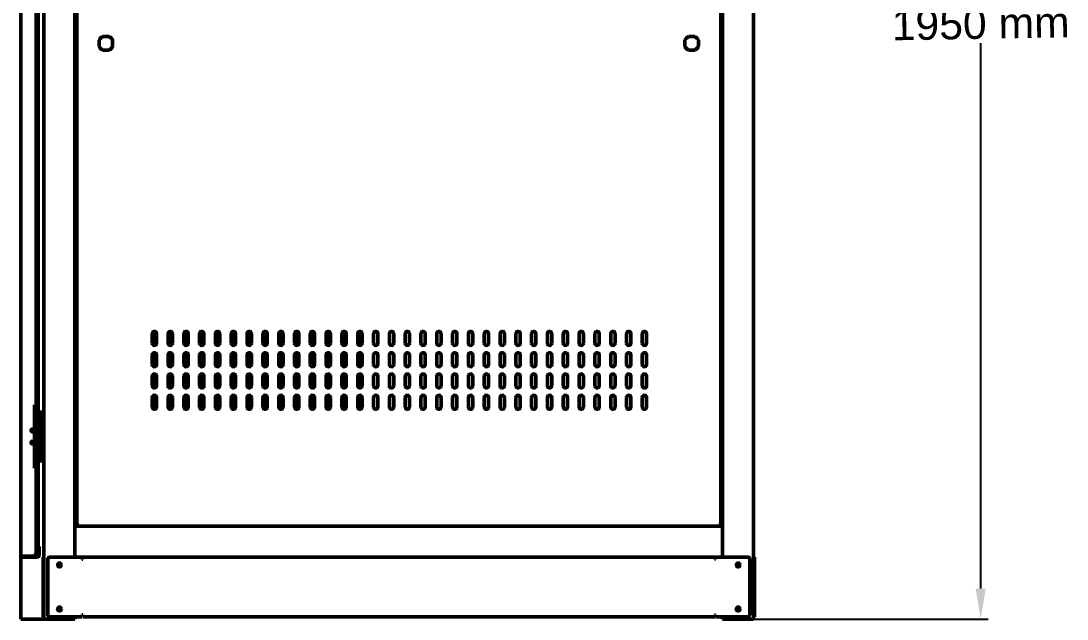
# Model space of a CAD drawing. Header units: millimetres. Extents: x -1 to 171, y 0 to 195.
# Drawn here: x 0 to 171.2, y 0 to 98 of the extents above; entities that cross this region are included whole.
import ezdxf

# ---------------------------------------------------------------- set-up
doc = ezdxf.new("R2010")
doc.units = ezdxf.units.MM
doc.layers.add('Visible (ANSI)', color=7, linetype='Continuous', lineweight=50)
doc.styles.get("Standard").update_dxf_attribs({"font": 'arial.ttf'})
doc.dimstyles.new('ISO-25', dxfattribs={"dimtxt": 2.5, "dimasz": 2.5, "dimexe": 1.25, "dimexo": 0.625, "dimtad": 1, "dimtxsty": 'Standard', "dimcen": 2.5, "dimadec": 0, "dimazin": 0, "dimtfac": 1, "dimtmove": 0, "dimatfit": 3, "dimfxl": 1, "dimarcsym": 0})

# ---------------------------------------------------------------- blocks, each defined once
blk = doc.blocks.new('*D21')
at = {"color": 0, "lineweight": -2}
for p, q in [((112.76, 195), (158.31, 195)), ((157.06, 190), (157.06, 100.68)), ((157.06, 5), (157.06, 94.32)), ((119.9, 0), (158.31, 0))]:
    blk.add_line(p, q, dxfattribs=at)
at = {"color": 0}
for points in [[(157.9, 190), (156.23, 190), (157.06, 195)], [(156.23, 5), (157.9, 5), (157.06, 0)]]:
    blk.add_solid(points, dxfattribs=at)
at = {"layer": 'Defpoints', "color": 0}
for p in [(112.14, 195), (157.06, 195), (119.27, 0)]:
    blk.add_point(p, dxfattribs=at)
at = {"color": 0, "insert": (157.06, 97.5), "char_height": 5, "attachment_point": 5, "rotation": 1}
blk.add_mtext('1950 mm', dxfattribs=at)

msp = doc.modelspace()

# ---------------------------------------------------------------- linework, layer by layer
at = {"layer": 'Visible (ANSI)'}
for p, q in [((0, 0), (0, 194.422)), ((3.769, 194.726), (3.769, 0)), ((119.904, 194.726), (119.904, 0)), ((8.842, 189.653), (8.842, 15.219)), ((9.159, 15.462), (9.159, 189.133)), ((114.514, 189.133), (114.514, 15.462)), ((114.831, 189.653), (114.831, 15.219)), ((2.514, 169.654), (2.514, 35.066)), ((2.666, 33.893), (2.666, 104.892)), ((2.818, 33.893), (2.818, 104.892)), ((9.146, 96.049), (8.842, 96.049)), ((9.146, 96.049), (9.159, 96.049)), ((114.514, 96.049), (114.527, 96.049)), ((114.527, 96.049), (114.831, 96.049)), ((12.804, 93.771), (12.804, 94.827)), ((13.379, 95.402), (14.435, 95.402)), ((15.011, 94.827), (15.011, 93.771)), ((108.663, 93.771), (108.663, 94.827)), ((109.238, 95.402), (110.294, 95.402)), ((110.87, 94.827), (110.87, 93.771)), ((14.435, 93.195), (13.379, 93.195)), ((110.294, 93.195), (109.238, 93.195)), ((8.842, 90.976), (9.146, 90.976)), ((9.159, 90.976), (9.146, 90.976)), ((114.527, 90.976), (114.514, 90.976)), ((114.831, 90.976), (114.527, 90.976)), ((21.486, 45.18), (21.486, 46.765)), ((21.986, 46.765), (21.986, 45.18)), ((22.196, 46.765), (22.196, 45.18)), ((24.073, 45.18), (24.073, 46.765)), ((24.573, 46.765), (24.573, 45.18)), ((24.783, 46.765), (24.783, 45.18)), ((26.66, 45.18), (26.66, 46.765)), ((27.16, 46.765), (27.16, 45.18)), ((27.371, 46.765), (27.371, 45.18)), ((29.247, 45.18), (29.247, 46.765)), ((29.747, 46.765), (29.747, 45.18)), ((29.958, 46.765), (29.958, 45.18)), ((31.835, 45.18), (31.835, 46.765)), ((32.334, 46.765), (32.334, 45.18)), ((32.545, 46.765), (32.545, 45.18)), ((34.422, 45.18), (34.422, 46.765)), ((34.921, 46.765), (34.921, 45.18)), ((35.132, 46.765), (35.132, 45.18)), ((37.009, 45.18), (37.009, 46.765)), ((37.509, 46.765), (37.509, 45.18)), ((37.719, 46.765), (37.719, 45.18)), ((39.596, 45.18), (39.596, 46.765)), ((40.096, 46.765), (40.096, 45.18)), ((40.306, 46.765), (40.306, 45.18)), ((42.183, 45.18), (42.183, 46.765)), ((42.683, 46.765), (42.683, 45.18)), ((42.893, 46.765), (42.893, 45.18)), ((44.77, 45.18), (44.77, 46.765)), ((45.27, 46.765), (45.27, 45.18)), ((45.481, 46.765), (45.481, 45.18)), ((47.358, 45.18), (47.358, 46.765)), ((47.857, 46.765), (47.857, 45.18)), ((48.068, 46.765), (48.068, 45.18)), ((49.945, 45.18), (49.945, 46.765)), ((50.444, 46.765), (50.444, 45.18)), ((50.655, 46.765), (50.655, 45.18)), ((52.532, 45.18), (52.532, 46.765)), ((53.031, 46.765), (53.031, 45.18)), ((53.242, 46.765), (53.242, 45.18)), ((55.119, 45.18), (55.119, 46.765)), ((55.619, 46.765), (55.619, 45.18)), ((55.829, 46.765), (55.829, 45.18)), ((57.706, 45.18), (57.706, 46.765)), ((58.416, 46.765), (58.416, 45.18)), ((60.293, 45.18), (60.293, 46.765)), ((61.003, 46.765), (61.003, 45.18)), ((62.88, 45.18), (62.88, 46.765)), ((63.591, 46.765), (63.591, 45.18)), ((65.468, 45.18), (65.468, 46.765)), ((66.178, 46.765), (66.178, 45.18)), ((68.055, 45.18), (68.055, 46.765)), ((68.765, 46.765), (68.765, 45.18)), ((70.642, 45.18), (70.642, 46.765)), ((71.352, 46.765), (71.352, 45.18)), ((73.229, 45.18), (73.229, 46.765)), ((73.939, 46.765), (73.939, 45.18)), ((75.816, 45.18), (75.816, 46.765)), ((76.526, 46.765), (76.526, 45.18)), ((78.403, 45.18), (78.403, 46.765)), ((79.113, 46.765), (79.113, 45.18)), ((80.99, 45.18), (80.99, 46.765)), ((81.701, 46.765), (81.701, 45.18)), ((83.578, 45.18), (83.578, 46.765)), ((84.288, 46.765), (84.288, 45.18)), ((86.165, 45.18), (86.165, 46.765)), ((86.875, 46.765), (86.875, 45.18)), ((88.752, 45.18), (88.752, 46.765)), ((89.462, 46.765), (89.462, 45.18)), ((91.339, 45.18), (91.339, 46.765)), ((92.049, 46.765), (92.049, 45.18)), ((93.926, 45.18), (93.926, 46.765)), ((94.636, 46.765), (94.636, 45.18)), ((96.513, 45.18), (96.513, 46.765)), ((97.224, 46.765), (97.224, 45.18)), ((99.1, 45.18), (99.1, 46.765)), ((99.811, 46.765), (99.811, 45.18)), ((101.688, 45.18), (101.688, 46.765)), ((102.398, 46.765), (102.398, 45.18)), ((21.486, 41.692), (21.486, 43.278)), ((21.986, 43.278), (21.986, 41.692)), ((22.196, 43.278), (22.196, 41.692)), ((24.073, 41.692), (24.073, 43.278)), ((24.573, 43.278), (24.573, 41.692)), ((24.783, 43.278), (24.783, 41.692)), ((26.66, 41.692), (26.66, 43.278)), ((27.16, 43.278), (27.16, 41.692)), ((27.371, 43.278), (27.371, 41.692)), ((29.247, 41.692), (29.247, 43.278)), ((29.747, 43.278), (29.747, 41.692)), ((29.958, 43.278), (29.958, 41.692)), ((31.835, 41.692), (31.835, 43.278)), ((32.334, 43.278), (32.334, 41.692)), ((32.545, 43.278), (32.545, 41.692)), ((34.422, 41.692), (34.422, 43.278)), ((34.921, 43.278), (34.921, 41.692)), ((35.132, 43.278), (35.132, 41.692)), ((37.009, 41.692), (37.009, 43.278)), ((37.509, 43.278), (37.509, 41.692)), ((37.719, 43.278), (37.719, 41.692)), ((39.596, 41.692), (39.596, 43.278)), ((40.096, 43.278), (40.096, 41.692)), ((40.306, 43.278), (40.306, 41.692)), ((42.183, 41.692), (42.183, 43.278)), ((42.683, 43.278), (42.683, 41.692)), ((42.893, 43.278), (42.893, 41.692)), ((44.77, 41.692), (44.77, 43.278)), ((45.27, 43.278), (45.27, 41.692)), ((45.481, 43.278), (45.481, 41.692)), ((47.358, 41.692), (47.358, 43.278)), ((47.857, 43.278), (47.857, 41.692)), ((48.068, 43.278), (48.068, 41.692)), ((49.945, 41.692), (49.945, 43.278)), ((50.444, 43.278), (50.444, 41.692)), ((50.655, 43.278), (50.655, 41.692)), ((52.532, 41.692), (52.532, 43.278)), ((53.031, 43.278), (53.031, 41.692)), ((53.242, 43.278), (53.242, 41.692)), ((55.119, 41.692), (55.119, 43.278)), ((55.619, 43.278), (55.619, 41.692)), ((55.829, 43.278), (55.829, 41.692)), ((57.706, 41.692), (57.706, 43.278)), ((58.416, 43.278), (58.416, 41.692)), ((60.293, 41.692), (60.293, 43.278)), ((61.003, 43.278), (61.003, 41.692)), ((62.88, 41.692), (62.88, 43.278)), ((63.591, 43.278), (63.591, 41.692)), ((65.468, 41.692), (65.468, 43.278)), ((66.178, 43.278), (66.178, 41.692)), ((68.055, 41.692), (68.055, 43.278)), ((68.765, 43.278), (68.765, 41.692)), ((70.642, 41.692), (70.642, 43.278)), ((71.352, 43.278), (71.352, 41.692)), ((73.229, 41.692), (73.229, 43.278)), ((73.939, 43.278), (73.939, 41.692)), ((75.816, 41.692), (75.816, 43.278)), ((76.526, 43.278), (76.526, 41.692)), ((78.403, 41.692), (78.403, 43.278)), ((79.113, 43.278), (79.113, 41.692)), ((80.99, 41.692), (80.99, 43.278)), ((81.701, 43.278), (81.701, 41.692)), ((83.578, 41.692), (83.578, 43.278)), ((84.288, 43.278), (84.288, 41.692)), ((86.165, 41.692), (86.165, 43.278)), ((86.875, 43.278), (86.875, 41.692)), ((88.752, 41.692), (88.752, 43.278)), ((89.462, 43.278), (89.462, 41.692)), ((91.339, 41.692), (91.339, 43.278)), ((92.049, 43.278), (92.049, 41.692)), ((93.926, 41.692), (93.926, 43.278)), ((94.636, 43.278), (94.636, 41.692)), ((96.513, 41.692), (96.513, 43.278)), ((97.224, 43.278), (97.224, 41.692)), ((99.1, 41.692), (99.1, 43.278)), ((99.811, 43.278), (99.811, 41.692)), ((101.688, 41.692), (101.688, 43.278)), ((102.398, 43.278), (102.398, 41.692)), ((21.486, 38.205), (21.486, 39.79)), ((21.986, 39.79), (21.986, 38.205)), ((22.196, 39.79), (22.196, 38.205)), ((24.073, 38.205), (24.073, 39.79)), ((24.573, 39.79), (24.573, 38.205)), ((24.783, 39.79), (24.783, 38.205)), ((26.66, 38.205), (26.66, 39.79)), ((27.16, 39.79), (27.16, 38.205)), ((27.371, 39.79), (27.371, 38.205)), ((29.247, 38.205), (29.247, 39.79)), ((29.747, 39.79), (29.747, 38.205)), ((29.958, 39.79), (29.958, 38.205)), ((31.835, 38.205), (31.835, 39.79)), ((32.334, 39.79), (32.334, 38.205)), ((32.545, 39.79), (32.545, 38.205)), ((34.422, 38.205), (34.422, 39.79)), ((34.921, 39.79), (34.921, 38.205)), ((35.132, 39.79), (35.132, 38.205)), ((37.009, 38.205), (37.009, 39.79)), ((37.509, 39.79), (37.509, 38.205)), ((37.719, 39.79), (37.719, 38.205)), ((39.596, 38.205), (39.596, 39.79)), ((40.096, 39.79), (40.096, 38.205)), ((40.306, 39.79), (40.306, 38.205)), ((42.183, 38.205), (42.183, 39.79)), ((42.683, 39.79), (42.683, 38.205)), ((42.893, 39.79), (42.893, 38.205)), ((44.77, 38.205), (44.77, 39.79)), ((45.27, 39.79), (45.27, 38.205)), ((45.481, 39.79), (45.481, 38.205)), ((47.358, 38.205), (47.358, 39.79)), ((47.857, 39.79), (47.857, 38.205)), ((48.068, 39.79), (48.068, 38.205)), ((49.945, 38.205), (49.945, 39.79)), ((50.444, 39.79), (50.444, 38.205)), ((50.655, 39.79), (50.655, 38.205)), ((52.532, 38.205), (52.532, 39.79)), ((53.031, 39.79), (53.031, 38.205)), ((53.242, 39.79), (53.242, 38.205)), ((55.119, 38.205), (55.119, 39.79)), ((55.619, 39.79), (55.619, 38.205)), ((55.829, 39.79), (55.829, 38.205)), ((57.706, 38.205), (57.706, 39.79)), ((58.416, 39.79), (58.416, 38.205)), ((60.293, 38.205), (60.293, 39.79)), ((61.003, 39.79), (61.003, 38.205)), ((62.88, 38.205), (62.88, 39.79)), ((63.591, 39.79), (63.591, 38.205)), ((65.468, 38.205), (65.468, 39.79)), ((66.178, 39.79), (66.178, 38.205)), ((68.055, 38.205), (68.055, 39.79)), ((68.765, 39.79), (68.765, 38.205)), ((70.642, 38.205), (70.642, 39.79)), ((71.352, 39.79), (71.352, 38.205)), ((73.229, 38.205), (73.229, 39.79)), ((73.939, 39.79), (73.939, 38.205)), ((75.816, 38.205), (75.816, 39.79)), ((76.526, 39.79), (76.526, 38.205)), ((78.403, 38.205), (78.403, 39.79)), ((79.113, 39.79), (79.113, 38.205)), ((80.99, 38.205), (80.99, 39.79)), ((81.701, 39.79), (81.701, 38.205)), ((83.578, 38.205), (83.578, 39.79)), ((84.288, 39.79), (84.288, 38.205)), ((86.165, 38.205), (86.165, 39.79)), ((86.875, 39.79), (86.875, 38.205)), ((88.752, 38.205), (88.752, 39.79)), ((89.462, 39.79), (89.462, 38.205)), ((91.339, 38.205), (91.339, 39.79)), ((92.049, 39.79), (92.049, 38.205)), ((93.926, 38.205), (93.926, 39.79)), ((94.636, 39.79), (94.636, 38.205)), ((96.513, 38.205), (96.513, 39.79)), ((97.224, 39.79), (97.224, 38.205)), ((99.1, 38.205), (99.1, 39.79)), ((99.811, 39.79), (99.811, 38.205)), ((101.688, 38.205), (101.688, 39.79)), ((102.398, 39.79), (102.398, 38.205)), ((21.486, 34.717), (21.486, 36.303)), ((21.986, 36.303), (21.986, 34.717)), ((22.196, 36.303), (22.196, 34.717)), ((24.073, 34.717), (24.073, 36.303)), ((24.573, 36.303), (24.573, 34.717)), ((24.783, 36.303), (24.783, 34.717)), ((26.66, 34.717), (26.66, 36.303)), ((27.16, 36.303), (27.16, 34.717)), ((27.371, 36.303), (27.371, 34.717)), ((29.247, 34.717), (29.247, 36.303)), ((29.747, 36.303), (29.747, 34.717)), ((29.958, 36.303), (29.958, 34.717)), ((31.835, 34.717), (31.835, 36.303)), ((32.334, 36.303), (32.334, 34.717)), ((32.545, 36.303), (32.545, 34.717)), ((34.422, 34.717), (34.422, 36.303)), ((34.921, 36.303), (34.921, 34.717)), ((35.132, 36.303), (35.132, 34.717)), ((37.009, 34.717), (37.009, 36.303)), ((37.509, 36.303), (37.509, 34.717)), ((37.719, 36.303), (37.719, 34.717)), ((39.596, 34.717), (39.596, 36.303)), ((40.096, 36.303), (40.096, 34.717)), ((40.306, 36.303), (40.306, 34.717)), ((42.183, 34.717), (42.183, 36.303)), ((42.683, 36.303), (42.683, 34.717)), ((42.893, 36.303), (42.893, 34.717)), ((44.77, 34.717), (44.77, 36.303)), ((45.27, 36.303), (45.27, 34.717)), ((45.481, 36.303), (45.481, 34.717)), ((47.358, 34.717), (47.358, 36.303)), ((47.857, 36.303), (47.857, 34.717)), ((48.068, 36.303), (48.068, 34.717)), ((49.945, 34.717), (49.945, 36.303)), ((50.444, 36.303), (50.444, 34.717)), ((50.655, 36.303), (50.655, 34.717)), ((52.532, 34.717), (52.532, 36.303)), ((53.031, 36.303), (53.031, 34.717)), ((53.242, 36.303), (53.242, 34.717)), ((55.119, 34.717), (55.119, 36.303)), ((55.619, 36.303), (55.619, 34.717)), ((55.829, 36.303), (55.829, 34.717)), ((57.706, 34.717), (57.706, 36.303)), ((58.416, 36.303), (58.416, 34.717)), ((60.293, 34.717), (60.293, 36.303)), ((61.003, 36.303), (61.003, 34.717)), ((62.88, 34.717), (62.88, 36.303)), ((63.591, 36.303), (63.591, 34.717)), ((65.468, 34.717), (65.468, 36.303)), ((66.178, 36.303), (66.178, 34.717)), ((68.055, 34.717), (68.055, 36.303)), ((68.765, 36.303), (68.765, 34.717)), ((70.642, 34.717), (70.642, 36.303)), ((71.352, 36.303), (71.352, 34.717)), ((73.229, 34.717), (73.229, 36.303)), ((73.939, 36.303), (73.939, 34.717)), ((75.816, 34.717), (75.816, 36.303)), ((76.526, 36.303), (76.526, 34.717)), ((78.403, 34.717), (78.403, 36.303)), ((79.113, 36.303), (79.113, 34.717)), ((80.99, 34.717), (80.99, 36.303)), ((81.701, 36.303), (81.701, 34.717)), ((83.578, 34.717), (83.578, 36.303)), ((84.288, 36.303), (84.288, 34.717)), ((86.165, 34.717), (86.165, 36.303)), ((86.875, 36.303), (86.875, 34.717)), ((88.752, 34.717), (88.752, 36.303)), ((89.462, 36.303), (89.462, 34.717)), ((91.339, 34.717), (91.339, 36.303)), ((92.049, 36.303), (92.049, 34.717)), ((93.926, 34.717), (93.926, 36.303)), ((94.636, 36.303), (94.636, 34.717)), ((96.513, 34.717), (96.513, 36.303)), ((97.224, 36.303), (97.224, 34.717)), ((99.1, 34.717), (99.1, 36.303)), ((99.811, 36.303), (99.811, 34.717)), ((101.688, 34.717), (101.688, 36.303)), ((102.398, 36.303), (102.398, 34.717)), ((2.514, 35.066), (2.209, 35.066)), ((2.209, 24.73), (2.209, 35.066)), ((2.361, 33.893), (2.361, 35.066)), ((2.514, 33.893), (2.514, 35.066)), ((2.209, 33.893), (2.391, 33.893)), ((2.594, 33.893), (2.391, 33.893)), ((2.391, 31.646), (2.391, 33.893)), ((2.594, 33.893), (2.691, 33.893)), ((2.941, 33.893), (2.691, 33.893)), ((3.29, 33.893), (2.941, 33.893)), ((2.941, 31.89), (2.941, 33.893)), ((3.29, 33.893), (3.29, 25.904)), ((3.39, 33.893), (3.29, 33.893)), ((3.39, 25.904), (3.39, 33.893)), ((3.694, 33.892), (3.39, 33.892)), ((3.694, 25.903), (3.694, 33.892)), ((2.33, 31.646), (2.209, 31.646)), ((2.616, 31.646), (2.33, 31.646)), ((2.594, 31.921), (2.391, 31.921)), ((2.616, 31.646), (2.616, 31.386)), ((2.616, 28.411), (2.616, 31.386)), ((2.666, 28.576), (2.666, 31.221)), ((2.818, 28.811), (2.818, 30.986)), ((3.103, 31.728), (2.869, 31.728)), ((2.869, 31.728), (2.869, 31.065)), ((3.103, 31.065), (2.869, 31.065)), ((2.941, 31.89), (3.103, 31.728)), ((2.941, 31.829), (2.941, 31.89)), ((3.103, 31.065), (2.941, 30.903)), ((2.941, 30.964), (2.941, 30.903)), ((2.941, 30.903), (2.941, 28.894)), ((3.103, 31.728), (3.103, 31.065)), ((2.921, 29.12), (2.921, 30.677)), ((2.209, 28.151), (2.33, 28.151)), ((2.33, 28.151), (2.616, 28.151)), ((2.391, 25.904), (2.391, 28.151)), ((2.391, 27.876), (2.594, 27.876)), ((2.616, 28.411), (2.616, 28.151)), ((2.869, 28.732), (3.103, 28.732)), ((2.869, 28.732), (2.869, 28.069)), ((3.103, 28.069), (2.869, 28.069)), ((2.941, 28.833), (2.941, 28.894)), ((2.941, 28.894), (3.103, 28.732)), ((3.103, 28.069), (2.941, 27.907)), ((2.941, 27.907), (2.941, 27.968)), ((2.941, 27.907), (2.941, 25.904)), ((3.103, 28.732), (3.103, 28.069)), ((2.209, 25.904), (2.391, 25.904)), ((2.361, 24.73), (2.361, 25.904)), ((2.594, 25.904), (2.391, 25.904)), ((2.514, 24.73), (2.514, 25.904)), ((2.691, 25.904), (2.594, 25.904)), ((2.666, 11.891), (2.666, 25.904)), ((2.941, 25.904), (2.691, 25.904)), ((2.818, 10.298), (2.818, 25.904)), ((2.818, 25.903), (3.295, 25.903)), ((3.29, 25.904), (2.941, 25.904)), ((3.29, 25.904), (3.39, 25.904)), ((3.694, 25.903), (3.295, 25.903)), ((2.209, 24.73), (2.514, 24.73)), ((2.514, 24.73), (2.514, 10.45)), ((114.831, 20.291), (114.514, 20.291)), ((9.159, 15.462), (9.403, 15.462)), ((9.403, 15.462), (9.463, 15.462)), ((9.463, 15.462), (9.463, 15.219)), ((114.21, 15.462), (114.271, 15.462)), ((114.21, 15.219), (114.21, 15.462)), ((114.271, 15.462), (114.514, 15.462)), ((8.842, 15.219), (9.463, 15.219)), ((8.842, 15.219), (8.842, 14.584)), ((8.842, 10.78), (8.842, 14.584)), ((114.21, 15.219), (9.463, 15.219)), ((114.21, 15.219), (114.831, 15.219)), ((114.831, 15.219), (114.831, 14.584)), ((114.831, 10.78), (114.831, 14.584)), ((0, 10.298), (0.304, 10.298)), ((0, 10.298), (0, 10.146)), ((0, 10.298), (0.304, 10.298)), ((2.285, 10.298), (0.304, 10.298)), ((2.133, 10.298), (0.304, 10.298)), ((2.133, 10.45), (2.209, 10.45)), ((2.133, 10.298), (2.133, 10.45)), ((2.209, 10.45), (2.514, 10.45)), ((2.285, 10.298), (2.361, 10.298)), ((2.285, 10.146), (2.285, 10.298)), ((2.514, 11.891), (2.514, 10.45)), ((2.514, 11.891), (2.666, 11.891)), ((2.625, 10.298), (2.666, 10.298)), ((2.666, 10.45), (2.666, 11.891)), ((2.666, 10.298), (2.666, 10.45)), ((2.666, 10.298), (2.818, 10.298)), ((2.818, 11.891), (2.97, 11.891)), ((2.97, 10.45), (2.97, 11.891)), ((8.842, 10.78), (8.842, 10.146)), ((114.831, 10.78), (114.831, 10.146)), ((0.304, 10.146), (0, 10.146)), ((0.304, 10.146), (2.285, 10.146)), ((2.361, 10.146), (2.285, 10.146)), ((2.361, 10.146), (2.59, 10.146)), ((2.59, 10.146), (2.59, 10.249)), ((2.666, 10.146), (2.59, 10.146)), ((3.647, 9.829), (3.647, 10.146)), ((3.769, 10.146), (3.647, 10.146)), ((3.647, 9.829), (3.647, 0.713)), ((3.769, 9.829), (3.769, 0.713)), ((4.403, 0.713), (4.403, 9.829)), ((4.72, 10.146), (9.988, 10.146)), ((9.988, 9.841), (9.988, 10.146)), ((9.988, 10.146), (10.11, 10.146)), ((10.11, 9.841), (9.988, 9.841)), ((10.11, 10.146), (113.563, 10.146)), ((10.11, 10.146), (10.11, 9.902)), ((10.11, 9.902), (10.11, 9.841)), ((113.563, 9.902), (113.563, 10.146)), ((113.563, 10.146), (113.685, 10.146)), ((113.563, 9.841), (113.563, 9.902)), ((113.685, 9.841), (113.563, 9.841)), ((113.685, 10.146), (113.685, 9.841)), ((113.685, 10.146), (118.953, 10.146)), ((119.27, 9.829), (119.27, 0.713)), ((120.026, 10.146), (119.904, 10.146)), ((119.904, 0.713), (119.904, 9.829)), ((120.026, 10.146), (120.026, 9.829)), ((120.026, 0.713), (120.026, 9.829)), ((0, 0), (8.208, 0)), ((3.647, 0.396), (3.647, 0.713)), ((3.647, 0.396), (3.769, 0.396)), ((9.988, 0.396), (4.72, 0.396)), ((8.842, 0.396), (8.842, 0)), ((9.988, 0.396), (9.988, 0.7)), ((9.988, 0.7), (10.11, 0.7)), ((10.11, 0.7), (10.11, 0.639)), ((10.11, 0.639), (10.11, 0.396)), ((113.563, 0.396), (10.11, 0.396)), ((113.563, 0.639), (113.563, 0.7)), ((113.563, 0.7), (113.685, 0.7)), ((113.563, 0.396), (113.563, 0.639)), ((113.685, 0.7), (113.685, 0.396)), ((118.953, 0.396), (113.685, 0.396)), ((114.831, 0.396), (114.831, 0)), ((119.904, 0.396), (120.026, 0.396)), ((120.026, 0.713), (120.026, 0.396)), ((4.403, 0), (3.769, 0)), ((8.842, 0), (8.208, 0)), ((115.465, 0), (114.831, 0)), ((115.465, 0), (119.27, 0)), ((119.904, 0), (119.27, 0))]:
    msp.add_line(p, q, dxfattribs=at)
for centre, radius in [((1.892, 30.896), 0.237), ((1.892, 30.897), 0.2), ((1.892, 28.9), 0.237), ((1.892, 28.9), 0.2), ((6.306, 8.877), 0.317), ((117.368, 8.877), 0.317), ((6.306, 1.664), 0.317), ((117.368, 1.664), 0.317)]:
    msp.add_circle(centre, radius, dxfattribs=at)
for centre, radius, start, end in [((13.907, 94.299), 1.223, 115.57351, 154.42876), ((13.907, 94.299), 1.223, 25.57124, 64.42649), ((109.766, 94.299), 1.223, 115.57351, 154.42876), ((109.766, 94.299), 1.223, 25.57124, 64.42649), ((13.907, 94.299), 1.223, 205.57121, 244.42877), ((13.907, 94.299), 1.223, 295.57123, 334.42879), ((109.766, 94.299), 1.223, 205.57121, 244.42877), ((109.766, 94.299), 1.223, 295.57123, 334.42879), ((21.841, 46.765), 0.355, 0, 180), ((21.631, 46.765), 0.355, 0, 72.75678), ((24.428, 46.765), 0.355, 0, 180), ((24.218, 46.765), 0.355, 0, 72.75678), ((27.015, 46.765), 0.355, 0, 180), ((26.805, 46.765), 0.355, 0, 72.75678), ((29.603, 46.765), 0.355, 0, 180), ((29.392, 46.765), 0.355, 0, 72.75678), ((32.19, 46.765), 0.355, 0, 180), ((31.979, 46.765), 0.355, 0, 72.75678), ((34.777, 46.765), 0.355, 0, 180), ((34.566, 46.765), 0.355, 0, 72.75678), ((37.364, 46.765), 0.355, 0, 180), ((37.153, 46.765), 0.355, 0, 72.75678), ((39.951, 46.765), 0.355, 0, 180), ((39.741, 46.765), 0.355, 0, 72.75678), ((42.538, 46.765), 0.355, 0, 180), ((42.328, 46.765), 0.355, 0, 72.75678), ((45.125, 46.765), 0.355, 0, 180), ((44.915, 46.765), 0.355, 0, 72.75678), ((47.713, 46.765), 0.355, 0, 180), ((47.502, 46.765), 0.355, 0, 72.75678), ((50.3, 46.765), 0.355, 0, 180), ((50.089, 46.765), 0.355, 0, 72.75678), ((52.887, 46.765), 0.355, 0, 180), ((52.676, 46.765), 0.355, 0, 72.75678), ((55.474, 46.765), 0.355, 0, 180), ((55.264, 46.765), 0.355, 0, 72.75678), ((58.061, 46.765), 0.355, 0, 180), ((60.648, 46.765), 0.355, 0, 180), ((63.235, 46.765), 0.355, 0, 180), ((65.823, 46.765), 0.355, 0, 180), ((68.41, 46.765), 0.355, 0, 180), ((70.997, 46.765), 0.355, 0, 180), ((73.584, 46.765), 0.355, 0, 180), ((76.171, 46.765), 0.355, 0, 180), ((78.758, 46.765), 0.355, 0, 180), ((81.346, 46.765), 0.355, 0, 180), ((83.933, 46.765), 0.355, 0, 180), ((86.52, 46.765), 0.355, 0, 180), ((89.107, 46.765), 0.355, 0, 180), ((91.694, 46.765), 0.355, 0, 180), ((94.281, 46.765), 0.355, 0, 180), ((96.868, 46.765), 0.355, 0, 180), ((99.456, 46.765), 0.355, 0, 180), ((102.043, 46.765), 0.355, 0, 180), ((21.841, 45.18), 0.355, 180, 0), ((21.631, 45.18), 0.355, 287.24322, 0), ((24.428, 45.18), 0.355, 180, 0), ((24.218, 45.18), 0.355, 287.24322, 0), ((27.015, 45.18), 0.355, 180, 0), ((26.805, 45.18), 0.355, 287.24322, 0), ((29.603, 45.18), 0.355, 180, 0), ((29.392, 45.18), 0.355, 287.24322, 0), ((32.19, 45.18), 0.355, 180, 0), ((31.979, 45.18), 0.355, 287.24322, 0), ((34.777, 45.18), 0.355, 180, 0), ((34.566, 45.18), 0.355, 287.24322, 0), ((37.364, 45.18), 0.355, 180, 0), ((37.153, 45.18), 0.355, 287.24322, 0), ((39.951, 45.18), 0.355, 180, 0), ((39.741, 45.18), 0.355, 287.24322, 0), ((42.538, 45.18), 0.355, 180, 0), ((42.328, 45.18), 0.355, 287.24322, 0), ((45.125, 45.18), 0.355, 180, 0), ((44.915, 45.18), 0.355, 287.24322, 0), ((47.713, 45.18), 0.355, 180, 0), ((47.502, 45.18), 0.355, 287.24322, 0), ((50.3, 45.18), 0.355, 180, 0), ((50.089, 45.18), 0.355, 287.24322, 0), ((52.887, 45.18), 0.355, 180, 0), ((52.676, 45.18), 0.355, 287.24322, 0), ((55.474, 45.18), 0.355, 180, 0), ((55.264, 45.18), 0.355, 287.24322, 0), ((58.061, 45.18), 0.355, 180, 0), ((60.648, 45.18), 0.355, 180, 0), ((63.235, 45.18), 0.355, 180, 0), ((65.823, 45.18), 0.355, 180, 0), ((68.41, 45.18), 0.355, 180, 0), ((70.997, 45.18), 0.355, 180, 0), ((73.584, 45.18), 0.355, 180, 0), ((76.171, 45.18), 0.355, 180, 0), ((78.758, 45.18), 0.355, 180, 0), ((81.346, 45.18), 0.355, 180, 0), ((83.933, 45.18), 0.355, 180, 0), ((86.52, 45.18), 0.355, 180, 0), ((89.107, 45.18), 0.355, 180, 0), ((91.694, 45.18), 0.355, 180, 0), ((94.281, 45.18), 0.355, 180, 0), ((96.868, 45.18), 0.355, 180, 0), ((99.456, 45.18), 0.355, 180, 0), ((102.043, 45.18), 0.355, 180, 0), ((21.841, 43.278), 0.355, 0, 180), ((21.631, 43.278), 0.355, 0, 72.75678), ((24.428, 43.278), 0.355, 0, 180), ((24.218, 43.278), 0.355, 0, 72.75678), ((27.015, 43.278), 0.355, 0, 180), ((26.805, 43.278), 0.355, 0, 72.75678), ((29.603, 43.278), 0.355, 0, 180), ((29.392, 43.278), 0.355, 0, 72.75678), ((32.19, 43.278), 0.355, 0, 180), ((31.979, 43.278), 0.355, 0, 72.75678), ((34.777, 43.278), 0.355, 0, 180), ((34.566, 43.278), 0.355, 0, 72.75678), ((37.364, 43.278), 0.355, 0, 180), ((37.153, 43.278), 0.355, 0, 72.75678), ((39.951, 43.278), 0.355, 0, 180), ((39.741, 43.278), 0.355, 0, 72.75678), ((42.538, 43.278), 0.355, 0, 180), ((42.328, 43.278), 0.355, 0, 72.75678), ((45.125, 43.278), 0.355, 0, 180), ((44.915, 43.278), 0.355, 0, 72.75678), ((47.713, 43.278), 0.355, 0, 180), ((47.502, 43.278), 0.355, 0, 72.75678), ((50.3, 43.278), 0.355, 0, 180), ((50.089, 43.278), 0.355, 0, 72.75678), ((52.887, 43.278), 0.355, 0, 180), ((52.676, 43.278), 0.355, 0, 72.75678), ((55.474, 43.278), 0.355, 0, 180), ((55.264, 43.278), 0.355, 0, 72.75678), ((58.061, 43.278), 0.355, 0, 180), ((60.648, 43.278), 0.355, 0, 180), ((63.235, 43.278), 0.355, 0, 180), ((65.823, 43.278), 0.355, 0, 180), ((68.41, 43.278), 0.355, 0, 180), ((70.997, 43.278), 0.355, 0, 180), ((73.584, 43.278), 0.355, 0, 180), ((76.171, 43.278), 0.355, 0, 180), ((78.758, 43.278), 0.355, 0, 180), ((81.346, 43.278), 0.355, 0, 180), ((83.933, 43.278), 0.355, 0, 180), ((86.52, 43.278), 0.355, 0, 180), ((89.107, 43.278), 0.355, 0, 180), ((91.694, 43.278), 0.355, 0, 180), ((94.281, 43.278), 0.355, 0, 180), ((96.868, 43.278), 0.355, 0, 180), ((99.456, 43.278), 0.355, 0, 180), ((102.043, 43.278), 0.355, 0, 180), ((21.841, 41.692), 0.355, 180, 0), ((21.631, 41.692), 0.355, 287.24322, 0), ((24.428, 41.692), 0.355, 180, 0), ((24.218, 41.692), 0.355, 287.24322, 0), ((27.015, 41.692), 0.355, 180, 0), ((26.805, 41.692), 0.355, 287.24322, 0), ((29.603, 41.692), 0.355, 180, 0), ((29.392, 41.692), 0.355, 287.24322, 0), ((32.19, 41.692), 0.355, 180, 0), ((31.979, 41.692), 0.355, 287.24322, 0), ((34.777, 41.692), 0.355, 180, 0), ((34.566, 41.692), 0.355, 287.24322, 0), ((37.364, 41.692), 0.355, 180, 0), ((37.153, 41.692), 0.355, 287.24322, 0), ((39.951, 41.692), 0.355, 180, 0), ((39.741, 41.692), 0.355, 287.24322, 0), ((42.538, 41.692), 0.355, 180, 0), ((42.328, 41.692), 0.355, 287.24322, 0), ((45.125, 41.692), 0.355, 180, 0), ((44.915, 41.692), 0.355, 287.24322, 0), ((47.713, 41.692), 0.355, 180, 0), ((47.502, 41.692), 0.355, 287.24322, 0), ((50.3, 41.692), 0.355, 180, 0), ((50.089, 41.692), 0.355, 287.24322, 0), ((52.887, 41.692), 0.355, 180, 0), ((52.676, 41.692), 0.355, 287.24322, 0), ((55.474, 41.692), 0.355, 180, 0), ((55.264, 41.692), 0.355, 287.24322, 0), ((58.061, 41.692), 0.355, 180, 0), ((60.648, 41.692), 0.355, 180, 0), ((63.235, 41.692), 0.355, 180, 0), ((65.823, 41.692), 0.355, 180, 0), ((68.41, 41.692), 0.355, 180, 0), ((70.997, 41.692), 0.355, 180, 0), ((73.584, 41.692), 0.355, 180, 0), ((76.171, 41.692), 0.355, 180, 0), ((78.758, 41.692), 0.355, 180, 0), ((81.346, 41.692), 0.355, 180, 0), ((83.933, 41.692), 0.355, 180, 0), ((86.52, 41.692), 0.355, 180, 0), ((89.107, 41.692), 0.355, 180, 0), ((91.694, 41.692), 0.355, 180, 0), ((94.281, 41.692), 0.355, 180, 0), ((96.868, 41.692), 0.355, 180, 0), ((99.456, 41.692), 0.355, 180, 0), ((102.043, 41.692), 0.355, 180, 0), ((21.841, 39.79), 0.355, 0, 180), ((21.631, 39.79), 0.355, 0, 72.75678), ((24.428, 39.79), 0.355, 0, 180), ((24.218, 39.79), 0.355, 0, 72.75678), ((27.015, 39.79), 0.355, 0, 180), ((26.805, 39.79), 0.355, 0, 72.75678), ((29.603, 39.79), 0.355, 0, 180), ((29.392, 39.79), 0.355, 0, 72.75678), ((32.19, 39.79), 0.355, 0, 180), ((31.979, 39.79), 0.355, 0, 72.75678), ((34.777, 39.79), 0.355, 0, 180), ((34.566, 39.79), 0.355, 0, 72.75678), ((37.364, 39.79), 0.355, 0, 180), ((37.153, 39.79), 0.355, 0, 72.75678), ((39.951, 39.79), 0.355, 0, 180), ((39.741, 39.79), 0.355, 0, 72.75678), ((42.538, 39.79), 0.355, 0, 180), ((42.328, 39.79), 0.355, 0, 72.75678), ((45.125, 39.79), 0.355, 0, 180), ((44.915, 39.79), 0.355, 0, 72.75678), ((47.713, 39.79), 0.355, 0, 180), ((47.502, 39.79), 0.355, 0, 72.75678), ((50.3, 39.79), 0.355, 0, 180), ((50.089, 39.79), 0.355, 0, 72.75678), ((52.887, 39.79), 0.355, 0, 180), ((52.676, 39.79), 0.355, 0, 72.75678), ((55.474, 39.79), 0.355, 0, 180), ((55.264, 39.79), 0.355, 0, 72.75678), ((58.061, 39.79), 0.355, 0, 180), ((60.648, 39.79), 0.355, 0, 180), ((63.235, 39.79), 0.355, 0, 180), ((65.823, 39.79), 0.355, 0, 180), ((68.41, 39.79), 0.355, 0, 180), ((70.997, 39.79), 0.355, 0, 180), ((73.584, 39.79), 0.355, 0, 180), ((76.171, 39.79), 0.355, 0, 180), ((78.758, 39.79), 0.355, 0, 180), ((81.346, 39.79), 0.355, 0, 180), ((83.933, 39.79), 0.355, 0, 180), ((86.52, 39.79), 0.355, 0, 180), ((89.107, 39.79), 0.355, 0, 180), ((91.694, 39.79), 0.355, 0, 180), ((94.281, 39.79), 0.355, 0, 180), ((96.868, 39.79), 0.355, 0, 180), ((99.456, 39.79), 0.355, 0, 180), ((102.043, 39.79), 0.355, 0, 180), ((21.841, 38.205), 0.355, 180, 0), ((21.631, 38.205), 0.355, 287.24322, 0), ((24.428, 38.205), 0.355, 180, 0), ((24.218, 38.205), 0.355, 287.24322, 0), ((27.015, 38.205), 0.355, 180, 0), ((26.805, 38.205), 0.355, 287.24322, 0), ((29.603, 38.205), 0.355, 180, 0), ((29.392, 38.205), 0.355, 287.24322, 0), ((32.19, 38.205), 0.355, 180, 0), ((31.979, 38.205), 0.355, 287.24322, 0), ((34.777, 38.205), 0.355, 180, 0), ((34.566, 38.205), 0.355, 287.24322, 0), ((37.364, 38.205), 0.355, 180, 0), ((37.153, 38.205), 0.355, 287.24322, 0), ((39.951, 38.205), 0.355, 180, 0), ((39.741, 38.205), 0.355, 287.24322, 0), ((42.538, 38.205), 0.355, 180, 0), ((42.328, 38.205), 0.355, 287.24322, 0), ((45.125, 38.205), 0.355, 180, 0), ((44.915, 38.205), 0.355, 287.24322, 0), ((47.713, 38.205), 0.355, 180, 0), ((47.502, 38.205), 0.355, 287.24322, 0), ((50.3, 38.205), 0.355, 180, 0), ((50.089, 38.205), 0.355, 287.24322, 0), ((52.887, 38.205), 0.355, 180, 0), ((52.676, 38.205), 0.355, 287.24322, 0), ((55.474, 38.205), 0.355, 180, 0), ((55.264, 38.205), 0.355, 287.24322, 0), ((58.061, 38.205), 0.355, 180, 0), ((60.648, 38.205), 0.355, 180, 0), ((63.235, 38.205), 0.355, 180, 0), ((65.823, 38.205), 0.355, 180, 0), ((68.41, 38.205), 0.355, 180, 0), ((70.997, 38.205), 0.355, 180, 0), ((73.584, 38.205), 0.355, 180, 0), ((76.171, 38.205), 0.355, 180, 0), ((78.758, 38.205), 0.355, 180, 0), ((81.346, 38.205), 0.355, 180, 0), ((83.933, 38.205), 0.355, 180, 0), ((86.52, 38.205), 0.355, 180, 0), ((89.107, 38.205), 0.355, 180, 0), ((91.694, 38.205), 0.355, 180, 0), ((94.281, 38.205), 0.355, 180, 0), ((96.868, 38.205), 0.355, 180, 0), ((99.456, 38.205), 0.355, 180, 0), ((102.043, 38.205), 0.355, 180, 0), ((21.841, 36.303), 0.355, 0, 180), ((21.631, 36.303), 0.355, 0, 72.75678), ((24.428, 36.303), 0.355, 0, 180), ((24.218, 36.303), 0.355, 0, 72.75678), ((27.015, 36.303), 0.355, 0, 180), ((26.805, 36.303), 0.355, 0, 72.75678), ((29.603, 36.303), 0.355, 0, 180), ((29.392, 36.303), 0.355, 0, 72.75678), ((32.19, 36.303), 0.355, 0, 180), ((31.979, 36.303), 0.355, 0, 72.75678), ((34.777, 36.303), 0.355, 0, 180), ((34.566, 36.303), 0.355, 0, 72.75678), ((37.364, 36.303), 0.355, 0, 180), ((37.153, 36.303), 0.355, 0, 72.75678), ((39.951, 36.303), 0.355, 0, 180), ((39.741, 36.303), 0.355, 0, 72.75678), ((42.538, 36.303), 0.355, 0, 180), ((42.328, 36.303), 0.355, 0, 72.75678), ((45.125, 36.303), 0.355, 0, 180), ((44.915, 36.303), 0.355, 0, 72.75678), ((47.713, 36.303), 0.355, 0, 180), ((47.502, 36.303), 0.355, 0, 72.75678), ((50.3, 36.303), 0.355, 0, 180), ((50.089, 36.303), 0.355, 0, 72.75678), ((52.887, 36.303), 0.355, 0, 180), ((52.676, 36.303), 0.355, 0, 72.75678), ((55.474, 36.303), 0.355, 0, 180), ((55.264, 36.303), 0.355, 0, 72.75678), ((58.061, 36.303), 0.355, 0, 180), ((60.648, 36.303), 0.355, 0, 180), ((63.235, 36.303), 0.355, 0, 180), ((65.823, 36.303), 0.355, 0, 180), ((68.41, 36.303), 0.355, 0, 180), ((70.997, 36.303), 0.355, 0, 180), ((73.584, 36.303), 0.355, 0, 180), ((76.171, 36.303), 0.355, 0, 180), ((78.758, 36.303), 0.355, 0, 180), ((81.346, 36.303), 0.355, 0, 180), ((83.933, 36.303), 0.355, 0, 180), ((86.52, 36.303), 0.355, 0, 180), ((89.107, 36.303), 0.355, 0, 180), ((91.694, 36.303), 0.355, 0, 180), ((94.281, 36.303), 0.355, 0, 180), ((96.868, 36.303), 0.355, 0, 180), ((99.456, 36.303), 0.355, 0, 180), ((102.043, 36.303), 0.355, 0, 180), ((21.841, 34.717), 0.355, 180, 0), ((21.631, 34.717), 0.355, 287.24322, 0), ((24.428, 34.717), 0.355, 180, 0), ((24.218, 34.717), 0.355, 287.24322, 0), ((27.015, 34.717), 0.355, 180, 0), ((26.805, 34.717), 0.355, 287.24322, 0), ((29.603, 34.717), 0.355, 180, 0), ((29.392, 34.717), 0.355, 287.24322, 0), ((32.19, 34.717), 0.355, 180, 0), ((31.979, 34.717), 0.355, 287.24322, 0), ((34.777, 34.717), 0.355, 180, 0), ((34.566, 34.717), 0.355, 287.24322, 0), ((37.364, 34.717), 0.355, 180, 0), ((37.153, 34.717), 0.355, 287.24322, 0), ((39.951, 34.717), 0.355, 180, 0), ((39.741, 34.717), 0.355, 287.24322, 0), ((42.538, 34.717), 0.355, 180, 0), ((42.328, 34.717), 0.355, 287.24322, 0), ((45.125, 34.717), 0.355, 180, 0), ((44.915, 34.717), 0.355, 287.24322, 0), ((47.713, 34.717), 0.355, 180, 0), ((47.502, 34.717), 0.355, 287.24322, 0), ((50.3, 34.717), 0.355, 180, 0), ((50.089, 34.717), 0.355, 287.24322, 0), ((52.887, 34.717), 0.355, 180, 0), ((52.676, 34.717), 0.355, 287.24322, 0), ((55.474, 34.717), 0.355, 180, 0), ((55.264, 34.717), 0.355, 287.24322, 0), ((58.061, 34.717), 0.355, 180, 0), ((60.648, 34.717), 0.355, 180, 0), ((63.235, 34.717), 0.355, 180, 0), ((65.823, 34.717), 0.355, 180, 0), ((68.41, 34.717), 0.355, 180, 0), ((70.997, 34.717), 0.355, 180, 0), ((73.584, 34.717), 0.355, 180, 0), ((76.171, 34.717), 0.355, 180, 0), ((78.758, 34.717), 0.355, 180, 0), ((81.346, 34.717), 0.355, 180, 0), ((83.933, 34.717), 0.355, 180, 0), ((86.52, 34.717), 0.355, 180, 0), ((89.107, 34.717), 0.355, 180, 0), ((91.694, 34.717), 0.355, 180, 0), ((94.281, 34.717), 0.355, 180, 0), ((96.868, 34.717), 0.355, 180, 0), ((99.456, 34.717), 0.355, 180, 0), ((102.043, 34.717), 0.355, 180, 0), ((1.742, 30.458), 1.198, 37.65846, 43.18342), ((1.742, 29.339), 1.198, 316.81658, 322.34154), ((2.361, 10.45), 0.304, 270, 0), ((2.361, 10.45), 0.152, 270, 0), ((2.666, 10.45), 0.304, 270, 0), ((4.72, 9.829), 0.317, 90, 180), ((118.953, 9.829), 0.317, 0, 90), ((4.72, 0.713), 0.317, 180, 270), ((118.953, 0.713), 0.317, 270, 0)]:
    msp.add_arc(centre, radius, start, end, dxfattribs=at)
for centre, major_axis, start_param, end_param in [((2.691, 31.829), (0.25, 0), 5.5077878, 6.2831853), ((2.691, 30.964), (-0.25, 0), 3.1415927, 3.9169902), ((2.691, 28.833), (0.25, 0), 5.5077878, 6.2831853), ((2.691, 27.968), (-0.25, 0), 3.1415927, 3.9169902)]:
    msp.add_ellipse(centre, major_axis=major_axis, ratio=0.5773503, start_param=start_param, end_param=end_param, dxfattribs=at)
for points, knots in [([(2.941, 30.458), (2.941, 30.579), (2.921, 30.711), (2.837, 30.963), (2.773, 31.084), (2.691, 31.19)], [0, 0, 0, 0, 0.40206418, 0.40206418, 0.80412836, 0.80412836, 0.80412836, 0.80412836]), ([(2.691, 28.607), (2.773, 28.713), (2.837, 28.834), (2.921, 29.086), (2.941, 29.218), (2.941, 29.339)], [1.72294323, 1.72294323, 1.72294323, 1.72294323, 2.12500741, 2.12500741, 2.52707159, 2.52707159, 2.52707159, 2.52707159])]:
    msp.add_open_spline(points, degree=3, knots=knots, dxfattribs=at)

# ---------------------------------------------------------------- dimensions: what is measured, and where the dimension line sits
dim = msp.add_linear_dim(base=(157.063, 195), p1=(119.27, 0), p2=(112.138, 195), angle=270, text='1950 mm', dimstyle='ISO-25', override={"dimtxt": 5, "dimasz": 5})
dim.commit()
dim.dimension.update_dxf_attribs({"geometry": '*D21', "text_midpoint": (157.063, 97.5), "text_rotation": 1})

doc.saveas('drawing.dxf')
